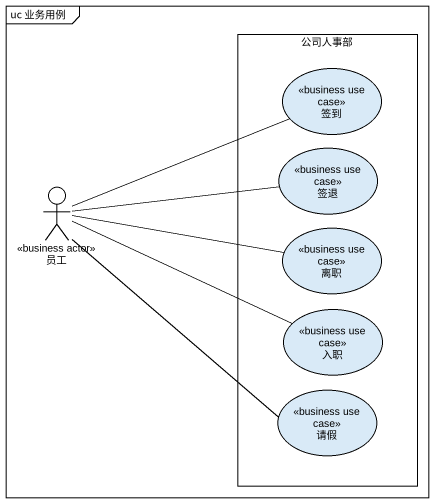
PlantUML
@startuml
mainframe uc 业务用例
rectangle 公司人事部 {
  usecase 签到 <<business use case>>
  usecase 签退 <<business use case>>
  usecase 离职 <<business use case>>
  usecase 入职 <<business use case>>
  usecase 请假 <<business use case>>
}
actor 员工 <<business actor>>
员工 -right- 签到
员工 -right- 签退
员工 -right- 离职
员工 -right- 入职
员工 -- 请假
@enduml
